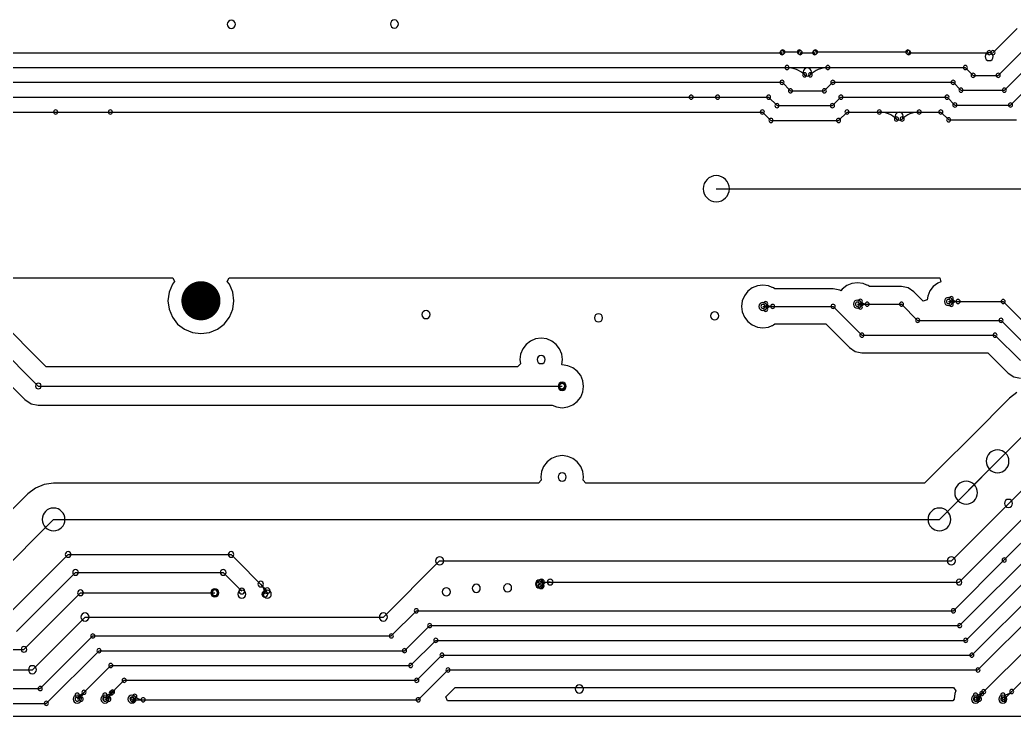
# Model space of a CAD drawing. Header units: inches. Extents: x 32166 to 34772, y 2386 to 4229.
# Drawn here: x 33462.7 to 33594.4, y 3573.2 to 3665.4 of the extents above; entities that cross this region are included whole.
import ezdxf

# ---------------------------------------------------------------- set-up
doc = ezdxf.new("R2010")
doc.units = ezdxf.units.IN
doc.header["$LTSCALE"] = 0.64311
doc.header["$MEASUREMENT"] = 0
for name, color, linetype in [('KEEPOUTLAYER', 6, 'CONTINUOUS'), ('MIDLAYER1', 16, 'CONTINUOUS'), ('MULTILAYER', 9, 'CONTINUOUS')]:
    doc.layers.add(name, color=color, linetype=linetype)

msp = doc.modelspace()

# ---------------------------------------------------------------- linework, layer by layer
at = {"layer": 'KEEPOUTLAYER'}
for p, q in [((33554.95, 3643.04), (33597.28, 3643.04)), ((32893.17, 3573.19), (34340.37, 3573.19))]:
    msp.add_line(p, q, dxfattribs=at)
for start, end in [(0, 180), (180, 0)]:
    msp.add_arc((33554.95, 3643.04), 1.73, start, end, dxfattribs=at)
at = {"layer": 'MIDLAYER1'}
for p, q in [((33591.61, 3661.05), (33594.82, 3664.26)), ((33592.3, 3658.05), (33596.55, 3662.29)), ((33444.59, 3661.05), (33563.66, 3661.05)), ((33563.76, 3661.15), (33565.96, 3661.15)), ((33566.06, 3661.05), (33567.99, 3661.05)), ((33568.09, 3661.15), (33580.33, 3661.15)), ((33580.43, 3661.05), (33591.1, 3661.05)), ((33593.12, 3656.09), (33597.36, 3660.33)), ((33443.78, 3659.09), (33587.94, 3659.09)), ((33587.94, 3659.09), (33588.98, 3658.05)), ((33588.98, 3658.05), (33592.3, 3658.05)), ((33593.93, 3654.12), (33598.17, 3658.37)), ((33448.67, 3657.13), (33563.66, 3657.13)), ((33563.66, 3657.13), (33564.78, 3656)), ((33569.26, 3656), (33570.39, 3657.13)), ((33570.39, 3657.13), (33586.33, 3657.13)), ((33586.33, 3657.13), (33587.37, 3656.09)), ((33564.78, 3656), (33569.26, 3656)), ((33587.37, 3656.09), (33593.12, 3656.09)), ((33449.49, 3655.17), (33551.62, 3655.17)), ((33551.62, 3655.17), (33555.12, 3655.17)), ((33551.62, 3655.17), (33561.88, 3655.17)), ((33561.88, 3655.17), (33563, 3654.04)), ((33563, 3654.04), (33570.34, 3654.04)), ((33570.34, 3654.04), (33571.46, 3655.17)), ((33571.46, 3655.17), (33585.52, 3655.17)), ((33585.52, 3655.17), (33586.56, 3654.12)), ((33586.56, 3654.12), (33593.93, 3654.12)), ((33457.01, 3653.2), (33467.42, 3653.2)), ((33467.42, 3653.2), (33474.68, 3653.2)), ((33467.42, 3653.2), (33561.06, 3653.2)), ((33561.06, 3653.2), (33562.19, 3652.08)), ((33571.15, 3652.08), (33572.27, 3653.2)), ((33572.27, 3653.2), (33584.7, 3653.2)), ((33584.7, 3653.2), (33585.74, 3652.16)), ((33562.19, 3652.08), (33571.15, 3652.08)), ((33585.74, 3652.16), (33594.74, 3652.16)), ((33457.57, 3631.25), (33482.94, 3631.25)), ((33482.9, 3630.38), (33482.46, 3629.33)), ((33483.19, 3630.76), (33482.9, 3630.38)), ((33482.94, 3631.25), (33483.19, 3630.76)), ((33490.16, 3630.76), (33490.4, 3631.25)), ((33490.45, 3630.38), (33490.16, 3630.76)), ((33490.4, 3631.25), (33584.58, 3631.25)), ((33490.88, 3629.33), (33490.45, 3630.38)), ((33561.13, 3630.28), (33560.39, 3630.18)), ((33561.86, 3630.18), (33561.13, 3630.28)), ((33572.92, 3630.49), (33572.24, 3630.2)), ((33573.65, 3630.58), (33572.92, 3630.49)), ((33574.39, 3630.49), (33573.65, 3630.58)), ((33574.9, 3630.28), (33574.39, 3630.49)), ((33574.92, 3630.27), (33574.9, 3630.28)), ((33574.94, 3630.26), (33574.92, 3630.27)), ((33584.29, 3630.55), (33583.7, 3630.1)), ((33584.68, 3630.71), (33584.29, 3630.55)), ((33584.58, 3631.25), (33584.68, 3630.71)), ((33482.46, 3629.33), (33482.31, 3628.2)), ((33491.03, 3628.2), (33490.88, 3629.33)), ((33559.12, 3629.45), (33558.67, 3628.86)), ((33559.71, 3629.9), (33559.12, 3629.45)), ((33560.39, 3630.18), (33559.71, 3629.9)), ((33562.37, 3629.97), (33561.86, 3630.18)), ((33562.39, 3629.97), (33562.37, 3629.97)), ((33562.41, 3629.96), (33562.39, 3629.97)), ((33562.54, 3629.9), (33562.41, 3629.96)), ((33562.71, 3629.77), (33562.54, 3629.9)), ((33570.43, 3629.77), (33562.71, 3629.77)), ((33571.32, 3629.59), (33570.43, 3629.77)), ((33571.46, 3629.5), (33571.32, 3629.59)), ((33571.65, 3629.75), (33571.46, 3629.5)), ((33572.24, 3630.2), (33571.65, 3629.75)), ((33575.07, 3630.2), (33574.94, 3630.26)), ((33575.24, 3630.07), (33575.07, 3630.2)), ((33579.49, 3630.07), (33575.24, 3630.07)), ((33580.37, 3629.9), (33579.49, 3630.07)), ((33581.13, 3629.39), (33580.37, 3629.9)), ((33582.38, 3628.14), (33581.13, 3629.39)), ((33583.25, 3629.51), (33582.97, 3628.83)), ((33583.7, 3630.1), (33583.25, 3629.51)), ((33453.84, 3628.2), (33465.13, 3616.91)), ((33482.31, 3628.2), (33482.46, 3627.08)), ((33490.88, 3627.08), (33491.03, 3628.2)), ((33558.39, 3628.18), (33558.29, 3627.45)), ((33558.67, 3628.86), (33558.39, 3628.18)), ((33573.65, 3627.75), (33579.49, 3627.75)), ((33579.49, 3627.75), (33581.63, 3625.6)), ((33582.9, 3628.31), (33582.38, 3628.14)), ((33582.97, 3628.83), (33582.9, 3628.31)), ((33585.71, 3628.1), (33592.96, 3628.1)), ((33592.96, 3628.1), (33596.86, 3624.2)), ((33466.18, 3619.44), (33458.65, 3626.97)), ((33482.46, 3627.08), (33482.9, 3626.02)), ((33490.45, 3626.02), (33490.88, 3627.08)), ((33558.29, 3627.45), (33558.39, 3626.72)), ((33558.39, 3626.72), (33558.67, 3626.03)), ((33561.13, 3627.45), (33570.43, 3627.45)), ((33570.43, 3627.45), (33574.24, 3623.64)), ((33482.9, 3626.02), (33483.59, 3625.12)), ((33483.59, 3625.12), (33484.49, 3624.43)), ((33488.85, 3624.43), (33489.75, 3625.12)), ((33489.75, 3625.12), (33490.45, 3626.02)), ((33558.67, 3626.03), (33559.12, 3625.45)), ((33559.12, 3625.45), (33559.71, 3625)), ((33559.71, 3625), (33560.39, 3624.71)), ((33562.41, 3624.94), (33562.54, 3625)), ((33562.54, 3625), (33562.71, 3625.13)), ((33562.71, 3625.13), (33569.47, 3625.13)), ((33569.47, 3625.13), (33572.6, 3622)), ((33581.63, 3625.6), (33592.68, 3625.6)), ((33592.68, 3625.6), (33596.05, 3622.24)), ((33484.49, 3624.43), (33485.54, 3623.99)), ((33485.54, 3623.99), (33486.67, 3623.85)), ((33486.67, 3623.85), (33487.8, 3623.99)), ((33487.8, 3623.99), (33488.85, 3624.43)), ((33560.39, 3624.71), (33561.13, 3624.62)), ((33561.13, 3624.62), (33561.86, 3624.71)), ((33561.86, 3624.71), (33562.37, 3624.92)), ((33562.37, 3624.92), (33562.39, 3624.93)), ((33562.39, 3624.93), (33562.41, 3624.94)), ((33455.07, 3623.39), (33463.34, 3615.12)), ((33529.75, 3622.41), (33529.3, 3621.82)), ((33530.33, 3622.86), (33529.75, 3622.41)), ((33531.02, 3623.14), (33530.33, 3622.86)), ((33531.75, 3623.24), (33531.02, 3623.14)), ((33532.48, 3623.14), (33531.75, 3623.24)), ((33533.17, 3622.86), (33532.48, 3623.14)), ((33533.75, 3622.41), (33533.17, 3622.86)), ((33534.2, 3621.82), (33533.75, 3622.41)), ((33574.24, 3623.64), (33591.87, 3623.64)), ((33591.87, 3623.64), (33595.24, 3620.28)), ((33529.01, 3621.14), (33528.92, 3620.41)), ((33529.3, 3621.82), (33529.01, 3621.14)), ((33534.49, 3621.14), (33534.2, 3621.82)), ((33534.58, 3620.41), (33534.49, 3621.14)), ((33572.6, 3622), (33573.35, 3621.5)), ((33573.35, 3621.5), (33574.24, 3621.32)), ((33574.24, 3621.32), (33590.91, 3621.32)), ((33590.91, 3621.32), (33593.6, 3618.63)), ((33528.99, 3619.85), (33528.63, 3619.44)), ((33528.92, 3620.41), (33528.99, 3619.85)), ((33534.49, 3619.74), (33534.58, 3620.41)), ((33534.53, 3619.7), (33534.49, 3619.74)), ((33528.63, 3619.44), (33466.18, 3619.44)), ((33535.27, 3619.6), (33534.53, 3619.7)), ((33535.95, 3619.32), (33535.27, 3619.6)), ((33536.54, 3618.87), (33535.95, 3619.32)), ((33536.99, 3618.28), (33536.54, 3618.87)), ((33593.6, 3618.63), (33594.35, 3618.13)), ((33537.27, 3617.6), (33536.99, 3618.28)), ((33537.36, 3616.86), (33537.27, 3617.6)), ((33594.35, 3618.13), (33595.24, 3617.96)), ((33465.13, 3616.91), (33534.49, 3616.91)), ((33534.49, 3616.91), (33534.53, 3616.86)), ((33536.99, 3615.45), (33537.27, 3616.13)), ((33537.27, 3616.13), (33537.36, 3616.86)), ((33594.77, 3616.05), (33593.78, 3615.29)), ((33463.34, 3615.12), (33464.17, 3614.57)), ((33464.17, 3614.57), (33465.13, 3614.38)), ((33535.95, 3614.41), (33536.54, 3614.86)), ((33536.54, 3614.86), (33536.99, 3615.45)), ((33593.78, 3615.29), (33588.83, 3610.33)), ((33465.13, 3614.38), (33533.2, 3614.38)), ((33533.2, 3614.38), (33533.8, 3614.13)), ((33533.8, 3614.13), (33534.53, 3614.03)), ((33534.53, 3614.03), (33535.27, 3614.13)), ((33535.27, 3614.13), (33535.95, 3614.41)), ((33592.22, 3606.94), (33597.17, 3611.9)), ((33588.83, 3610.33), (33584.66, 3606.16)), ((33532.53, 3606.86), (33532.08, 3606.27)), ((33533.12, 3607.31), (33532.53, 3606.86)), ((33533.8, 3607.59), (33533.12, 3607.31)), ((33534.53, 3607.69), (33533.8, 3607.59)), ((33535.27, 3607.59), (33534.53, 3607.69)), ((33535.95, 3607.31), (33535.27, 3607.59)), ((33536.54, 3606.86), (33535.95, 3607.31)), ((33536.99, 3606.27), (33536.54, 3606.86)), ((33584.51, 3599.24), (33592.22, 3606.94)), ((33588.05, 3602.78), (33592.22, 3606.94)), ((33531.8, 3605.59), (33531.7, 3604.86)), ((33532.08, 3606.27), (33531.8, 3605.59)), ((33537.27, 3605.59), (33536.99, 3606.27)), ((33537.37, 3604.86), (33537.27, 3605.59)), ((33584.66, 3606.16), (33582.53, 3604.03)), ((33586.1, 3593.75), (33598.67, 3606.32)), ((33467.15, 3604.03), (33465.91, 3603.87)), ((33531.39, 3604.03), (33467.15, 3604.03)), ((33531.75, 3604.44), (33531.39, 3604.03)), ((33531.7, 3604.86), (33531.75, 3604.44)), ((33537.31, 3604.44), (33537.37, 3604.86)), ((33537.67, 3604.03), (33537.31, 3604.44)), ((33582.53, 3604.03), (33537.67, 3604.03)), ((33463.76, 3602.63), (33457.35, 3596.22)), ((33464.75, 3603.39), (33463.76, 3602.63)), ((33465.91, 3603.87), (33464.75, 3603.39)), ((33587.11, 3590.94), (33597.47, 3601.3)), ((33593.1, 3593.87), (33599.46, 3600.23)), ((33459.34, 3591.43), (33467.15, 3599.24)), ((33467.15, 3599.24), (33584.51, 3599.24)), ((33587.19, 3585.18), (33600.27, 3598.26)), ((33588, 3583.22), (33600.39, 3595.61)), ((33461.26, 3586.78), (33469.07, 3594.6)), ((33469.07, 3594.6), (33490.66, 3594.6)), ((33490.66, 3594.6), (33495.46, 3589.8)), ((33510.85, 3586.31), (33518.3, 3593.75)), ((33518.3, 3593.75), (33586.1, 3593.75)), ((33586.37, 3587.14), (33593.1, 3593.87)), ((33588.81, 3581.26), (33601.21, 3593.65)), ((33462.24, 3584.41), (33470.06, 3592.22)), ((33470.06, 3592.22), (33489.62, 3592.22)), ((33489.62, 3592.22), (33492.09, 3589.75)), ((33531.53, 3590.69), (33531.79, 3590.94)), ((33531.79, 3590.94), (33587.11, 3590.94)), ((33589.62, 3579.3), (33601.98, 3591.66)), ((33463.23, 3582.03), (33470.72, 3589.52)), ((33470.72, 3589.52), (33488.51, 3589.52)), ((33589.39, 3575.44), (33603.66, 3589.7)), ((33511.89, 3583.81), (33515.22, 3587.14)), ((33515.22, 3587.14), (33586.37, 3587.14)), ((33593.07, 3575.44), (33605.37, 3587.74)), ((33464.35, 3579.33), (33471.32, 3586.31)), ((33471.32, 3586.31), (33510.85, 3586.31)), ((33513.64, 3581.85), (33516.98, 3585.18)), ((33516.98, 3585.18), (33587.19, 3585.18)), ((33465.38, 3576.84), (33472.35, 3583.81)), ((33472.35, 3583.81), (33511.89, 3583.81)), ((33514.46, 3579.89), (33517.79, 3583.22)), ((33517.79, 3583.22), (33588, 3583.22)), ((33373.06, 3582.03), (33463.23, 3582.03)), ((33466.19, 3574.88), (33473.17, 3581.85)), ((33473.17, 3581.85), (33513.64, 3581.85)), ((33515.27, 3577.93), (33518.6, 3581.26)), ((33518.6, 3581.26), (33588.81, 3581.26)), ((33371.94, 3579.33), (33464.35, 3579.33)), ((33470.28, 3575.44), (33474.73, 3579.89)), ((33474.73, 3579.89), (33514.46, 3579.89)), ((33515.46, 3575.35), (33519.41, 3579.3)), ((33519.41, 3579.3), (33589.62, 3579.3)), ((33474.01, 3575.44), (33476.5, 3577.93)), ((33476.5, 3577.93), (33515.27, 3577.93)), ((33370.91, 3576.84), (33465.38, 3576.84)), ((33519.14, 3575.74), (33520.37, 3576.98)), ((33520.37, 3576.98), (33586.4, 3576.98)), ((33586.4, 3576.98), (33586.7, 3576.52)), ((33586.7, 3576.52), (33586.56, 3576.17)), ((33473.95, 3575.44), (33474.01, 3575.44)), ((33477.53, 3575.44), (33477.62, 3575.35)), ((33477.62, 3575.35), (33515.46, 3575.35)), ((33519.34, 3575.23), (33519.14, 3575.74)), ((33586.28, 3575.23), (33519.34, 3575.23)), ((33586.46, 3575.44), (33586.28, 3575.23)), ((33586.56, 3576.17), (33586.46, 3575.44)), ((33589.29, 3575.44), (33589.39, 3575.44)), ((33592.92, 3575.44), (33593.07, 3575.44)), ((33370.09, 3574.88), (33466.19, 3574.88))]:
    msp.add_line(p, q, dxfattribs=at)
at = {"layer": 'MIDLAYER1', "const_width": 2.59}
msp.add_lwpolyline([(33487.97, 3628.2, 1), (33485.38, 3628.2, 1)], format="xyb", close=True, dxfattribs=at)
at = {"layer": 'MIDLAYER1'}
for centre, radius, start, end in [((33490.71, 3664.82), 0.54, 0, 180), ((33490.71, 3664.82), 0.54, 180, 0), ((33512.31, 3664.86), 0.54, 0, 180), ((33512.31, 3664.86), 0.54, 180, 0), ((33563.66, 3661.05), 0.274, 0, 180), ((33563.66, 3661.05), 0.274, 180, 0), ((33563.76, 3661.15), 0.274, 0, 180), ((33563.76, 3661.15), 0.274, 180, 0), ((33565.96, 3661.15), 0.274, 0, 180), ((33565.96, 3661.15), 0.274, 180, 0), ((33566.06, 3661.05), 0.274, 0, 180), ((33566.06, 3661.05), 0.274, 180, 0), ((33567.99, 3661.05), 0.274, 0, 180), ((33567.99, 3661.05), 0.274, 180, 0), ((33568.09, 3661.15), 0.274, 0, 180), ((33568.09, 3661.15), 0.274, 180, 0), ((33580.33, 3661.15), 0.274, 0, 180), ((33580.33, 3661.15), 0.274, 180, 0), ((33580.43, 3661.05), 0.274, 0, 180), ((33580.43, 3661.05), 0.274, 180, 0), ((33591.1, 3660.54), 0.54, 0, 180), ((33591.1, 3661.05), 0.274, 0, 180), ((33591.1, 3661.05), 0.274, 180, 0), ((33591.61, 3661.05), 0.274, 0, 180), ((33591.61, 3661.05), 0.274, 180, 0), ((33564.31, 3659.09), 0.274, 0, 180), ((33569.73, 3659.09), 0.274, 0, 180), ((33587.94, 3659.09), 0.274, 0, 180), ((33587.94, 3659.09), 0.274, 0, 180), ((33591.1, 3660.54), 0.54, 180, 0), ((33564.31, 3659.09), 0.274, 180, 0), ((33564.31, 3655.78), 3.3, 44.9999, 89.9999), ((33566.65, 3658.12), 0.274, 0, 180), ((33566.65, 3658.12), 0.274, 180, 0), ((33567.02, 3658.5), 0.54, 0, 180), ((33567.02, 3658.5), 0.54, 180, 0), ((33567.4, 3658.12), 0.274, 0, 180), ((33567.4, 3658.12), 0.274, 180, 0), ((33569.73, 3655.78), 3.3, 90.0001, 135.0001), ((33569.73, 3659.09), 0.274, 180, 0), ((33587.94, 3659.09), 0.274, 180, 0), ((33587.94, 3659.09), 0.274, 180, 0), ((33588.98, 3658.05), 0.274, 0, 180), ((33588.98, 3658.05), 0.274, 0, 180), ((33588.98, 3658.05), 0.274, 180, 0), ((33588.98, 3658.05), 0.274, 180, 0), ((33592.3, 3658.05), 0.274, 0, 180), ((33592.3, 3658.05), 0.274, 0, 180), ((33592.3, 3658.05), 0.274, 180, 0), ((33592.3, 3658.05), 0.274, 180, 0), ((33563.66, 3657.13), 0.274, 0, 180), ((33563.66, 3657.13), 0.274, 0, 180), ((33563.66, 3657.13), 0.274, 180, 0), ((33563.66, 3657.13), 0.274, 180, 0), ((33570.39, 3657.13), 0.274, 0, 180), ((33570.39, 3657.13), 0.274, 0, 180), ((33570.39, 3657.13), 0.274, 180, 0), ((33570.39, 3657.13), 0.274, 180, 0), ((33586.33, 3657.13), 0.274, 0, 180), ((33586.33, 3657.13), 0.274, 0, 180), ((33586.33, 3657.13), 0.274, 180, 0), ((33586.33, 3657.13), 0.274, 180, 0), ((33551.62, 3655.17), 0.274, 0, 180), ((33551.62, 3655.17), 0.274, 0, 180), ((33551.62, 3655.17), 0.274, 0, 180), ((33555.12, 3655.17), 0.274, 0, 180), ((33561.88, 3655.17), 0.274, 0, 180), ((33561.88, 3655.17), 0.274, 0, 180), ((33564.78, 3656), 0.274, 0, 180), ((33564.78, 3656), 0.274, 0, 180), ((33564.78, 3656), 0.274, 180, 0), ((33564.78, 3656), 0.274, 180, 0), ((33569.26, 3656), 0.274, 0, 180), ((33569.26, 3656), 0.274, 0, 180), ((33569.26, 3656), 0.274, 180, 0), ((33569.26, 3656), 0.274, 180, 0), ((33571.46, 3655.17), 0.274, 0, 180), ((33571.46, 3655.17), 0.274, 0, 180), ((33585.52, 3655.17), 0.274, 0, 180), ((33585.52, 3655.17), 0.274, 0, 180), ((33587.37, 3656.09), 0.274, 0, 180), ((33587.37, 3656.09), 0.274, 0, 180), ((33587.37, 3656.09), 0.274, 180, 0), ((33587.37, 3656.09), 0.274, 180, 0), ((33593.12, 3656.09), 0.274, 0, 180), ((33593.12, 3656.09), 0.274, 0, 180), ((33593.12, 3656.09), 0.274, 180, 0), ((33593.12, 3656.09), 0.274, 180, 0), ((33551.62, 3655.17), 0.274, 180, 0), ((33551.62, 3655.17), 0.274, 180, 0), ((33551.62, 3655.17), 0.274, 180, 0), ((33555.12, 3655.17), 0.274, 180, 0), ((33561.88, 3655.17), 0.274, 180, 0), ((33561.88, 3655.17), 0.274, 180, 0), ((33563, 3654.04), 0.274, 0, 180), ((33563, 3654.04), 0.274, 0, 180), ((33563, 3654.04), 0.274, 180, 0), ((33563, 3654.04), 0.274, 180, 0), ((33570.34, 3654.04), 0.274, 0, 180), ((33570.34, 3654.04), 0.274, 0, 180), ((33570.34, 3654.04), 0.274, 180, 0), ((33570.34, 3654.04), 0.274, 180, 0), ((33571.46, 3655.17), 0.274, 180, 0), ((33571.46, 3655.17), 0.274, 180, 0), ((33585.52, 3655.17), 0.274, 180, 0), ((33585.52, 3655.17), 0.274, 180, 0), ((33586.56, 3654.12), 0.274, 0, 180), ((33586.56, 3654.12), 0.274, 0, 180), ((33586.56, 3654.12), 0.274, 180, 0), ((33586.56, 3654.12), 0.274, 180, 0), ((33593.93, 3654.12), 0.274, 0, 180), ((33593.93, 3654.12), 0.274, 0, 180), ((33593.93, 3654.12), 0.274, 180, 0), ((33593.93, 3654.12), 0.274, 180, 0), ((33467.42, 3653.2), 0.274, 0, 180), ((33467.42, 3653.2), 0.274, 0, 180), ((33467.42, 3653.2), 0.274, 0, 180), ((33467.42, 3653.2), 0.274, 180, 0), ((33467.42, 3653.2), 0.274, 180, 0), ((33467.42, 3653.2), 0.274, 180, 0), ((33474.68, 3653.2), 0.274, 0, 180), ((33474.68, 3653.2), 0.274, 180, 0), ((33561.06, 3653.2), 0.274, 0, 180), ((33561.06, 3653.2), 0.274, 0, 180), ((33561.06, 3653.2), 0.274, 180, 0), ((33561.06, 3653.2), 0.274, 180, 0), ((33572.27, 3653.2), 0.274, 0, 180), ((33572.27, 3653.2), 0.274, 0, 180), ((33572.27, 3653.2), 0.274, 180, 0), ((33572.27, 3653.2), 0.274, 180, 0), ((33576.55, 3653.2), 0.274, 0, 180), ((33576.55, 3653.2), 0.274, 180, 0), ((33576.55, 3650), 3.2, 44.9999, 89.9999), ((33579.19, 3652.64), 0.54, 0, 180), ((33581.83, 3650), 3.2, 90.0001, 135.0001), ((33581.83, 3653.2), 0.274, 0, 180), ((33581.83, 3653.2), 0.274, 180, 0), ((33584.7, 3653.2), 0.274, 0, 180), ((33584.7, 3653.2), 0.274, 0, 180), ((33584.7, 3653.2), 0.274, 180, 0), ((33584.7, 3653.2), 0.274, 180, 0), ((33562.19, 3652.08), 0.274, 0, 180), ((33562.19, 3652.08), 0.274, 0, 180), ((33562.19, 3652.08), 0.274, 180, 0), ((33562.19, 3652.08), 0.274, 180, 0), ((33571.15, 3652.08), 0.274, 0, 180), ((33571.15, 3652.08), 0.274, 0, 180), ((33571.15, 3652.08), 0.274, 180, 0), ((33571.15, 3652.08), 0.274, 180, 0), ((33578.82, 3652.27), 0.274, 0, 180), ((33578.82, 3652.27), 0.274, 180, 0), ((33579.19, 3652.64), 0.54, 180, 0), ((33579.57, 3652.27), 0.274, 0, 180), ((33579.57, 3652.27), 0.274, 180, 0), ((33585.74, 3652.16), 0.274, 0, 180), ((33585.74, 3652.16), 0.274, 0, 180), ((33585.74, 3652.16), 0.274, 180, 0), ((33585.74, 3652.16), 0.274, 180, 0), ((33561.13, 3627.45), 0.54, 0, 180), ((33561.13, 3627.45), 0.274, 0, 180), ((33561.5, 3627.82), 0.274, 0, 180), ((33561.5, 3627.82), 0.274, 0, 180), ((33561.5, 3627.82), 0.274, 180, 0), ((33561.5, 3627.82), 0.274, 180, 0), ((33562.41, 3628.73), 1.28, 224.9996, 269.9996), ((33562.41, 3628.73), 1.28, 224.9996, 269.9996), ((33562.41, 3627.45), 0.274, 0, 180), ((33562.41, 3627.45), 0.274, 0, 180), ((33562.41, 3627.45), 0.274, 0, 180), ((33562.41, 3627.45), 0.274, 0, 180), ((33570.43, 3627.45), 0.274, 0, 180), ((33570.43, 3627.45), 0.274, 0, 180), ((33573.65, 3627.75), 0.54, 0, 180), ((33573.65, 3627.75), 0.54, 180, 0), ((33573.65, 3627.75), 0.274, 0, 180), ((33573.65, 3627.75), 0.274, 180, 0), ((33574.03, 3628.13), 0.274, 0, 180), ((33574.03, 3628.13), 0.274, 0, 180), ((33574.03, 3628.13), 0.274, 180, 0), ((33574.03, 3628.13), 0.274, 180, 0), ((33574.03, 3627.38), 0.274, 0, 180), ((33574.03, 3627.38), 0.274, 0, 180), ((33574.94, 3629.03), 1.28, 224.9996, 269.9996), ((33574.94, 3629.03), 1.28, 224.9996, 269.9996), ((33574.94, 3626.47), 1.28, 90.0004, 135.0004), ((33574.94, 3626.47), 1.28, 90.0004, 135.0004), ((33574.94, 3627.75), 0.274, 0, 180), ((33574.94, 3627.75), 0.274, 0, 180), ((33574.94, 3627.75), 0.274, 0, 180), ((33574.94, 3627.75), 0.274, 0, 180), ((33574.94, 3627.75), 0.274, 180, 0), ((33574.94, 3627.75), 0.274, 180, 0), ((33574.94, 3627.75), 0.274, 180, 0), ((33574.94, 3627.75), 0.274, 180, 0), ((33579.49, 3627.75), 0.274, 0, 180), ((33579.49, 3627.75), 0.274, 0, 180), ((33579.49, 3627.75), 0.274, 180, 0), ((33579.49, 3627.75), 0.274, 180, 0), ((33585.71, 3628.1), 0.54, 0, 180), ((33585.71, 3628.1), 0.54, 180, 0), ((33585.71, 3628.1), 0.274, 0, 180), ((33585.71, 3628.1), 0.274, 180, 0), ((33586.08, 3628.47), 0.274, 0, 180), ((33586.08, 3628.47), 0.274, 0, 180), ((33586.08, 3628.47), 0.274, 180, 0), ((33586.08, 3628.47), 0.274, 180, 0), ((33586.08, 3627.72), 0.274, 0, 180), ((33586.08, 3627.72), 0.274, 0, 180), ((33586.08, 3627.72), 0.274, 180, 0), ((33586.08, 3627.72), 0.274, 180, 0), ((33586.99, 3629.38), 1.28, 224.9996, 269.9996), ((33586.99, 3629.38), 1.28, 224.9996, 269.9996), ((33586.99, 3626.81), 1.28, 90.0004, 135.0004), ((33586.99, 3626.81), 1.28, 90.0004, 135.0004), ((33586.99, 3628.1), 0.274, 0, 180), ((33586.99, 3628.1), 0.274, 0, 180), ((33586.99, 3628.1), 0.274, 0, 180), ((33586.99, 3628.1), 0.274, 0, 180), ((33586.99, 3628.1), 0.274, 180, 0), ((33586.99, 3628.1), 0.274, 180, 0), ((33586.99, 3628.1), 0.274, 180, 0), ((33586.99, 3628.1), 0.274, 180, 0), ((33592.96, 3628.1), 0.274, 0, 180), ((33592.96, 3628.1), 0.274, 0, 180), ((33592.96, 3628.1), 0.274, 180, 0), ((33592.96, 3628.1), 0.274, 180, 0), ((33516.5, 3626.37), 0.54, 0, 180), ((33516.5, 3626.37), 0.54, 180, 0), ((33539.35, 3625.94), 0.54, 0, 180), ((33554.73, 3626.2), 0.54, 0, 180), ((33561.13, 3627.45), 0.54, 180, 0), ((33561.13, 3627.45), 0.274, 180, 0), ((33561.5, 3627.07), 0.274, 0, 180), ((33561.5, 3627.07), 0.274, 0, 180), ((33561.5, 3627.07), 0.274, 180, 0), ((33561.5, 3627.07), 0.274, 180, 0), ((33562.41, 3626.17), 1.28, 90.0004, 135.0004), ((33562.41, 3626.17), 1.28, 90.0004, 135.0004), ((33562.41, 3627.45), 0.274, 180, 0), ((33562.41, 3627.45), 0.274, 180, 0), ((33562.41, 3627.45), 0.274, 180, 0), ((33562.41, 3627.45), 0.274, 180, 0), ((33570.43, 3627.45), 0.274, 180, 0), ((33570.43, 3627.45), 0.274, 180, 0), ((33574.03, 3627.38), 0.274, 180, 0), ((33574.03, 3627.38), 0.274, 180, 0), ((33539.35, 3625.94), 0.54, 180, 0), ((33554.73, 3626.2), 0.54, 180, 0), ((33581.63, 3625.6), 0.274, 0, 180), ((33581.63, 3625.6), 0.274, 0, 180), ((33581.63, 3625.6), 0.274, 180, 0), ((33581.63, 3625.6), 0.274, 180, 0), ((33592.68, 3625.6), 0.274, 0, 180), ((33592.68, 3625.6), 0.274, 0, 180), ((33592.68, 3625.6), 0.274, 180, 0), ((33592.68, 3625.6), 0.274, 180, 0), ((33574.24, 3623.64), 0.274, 0, 180), ((33574.24, 3623.64), 0.274, 0, 180), ((33591.87, 3623.64), 0.274, 0, 180), ((33591.87, 3623.64), 0.274, 0, 180), ((33574.24, 3623.64), 0.274, 180, 0), ((33574.24, 3623.64), 0.274, 180, 0), ((33591.87, 3623.64), 0.274, 180, 0), ((33591.87, 3623.64), 0.274, 180, 0), ((33531.75, 3620.41), 0.54, 0, 180), ((33531.75, 3620.41), 0.54, 180, 0), ((33465.13, 3616.91), 0.378, 0, 180), ((33465.13, 3616.91), 0.378, 0, 180), ((33534.53, 3616.86), 0.54, 0, 180), ((33534.49, 3616.91), 0.378, 0, 180), ((33534.49, 3616.91), 0.378, 0, 180), ((33534.53, 3616.86), 0.378, 0, 180), ((33465.13, 3616.91), 0.378, 180, 0), ((33465.13, 3616.91), 0.378, 180, 0), ((33534.53, 3616.86), 0.54, 180, 0), ((33534.49, 3616.91), 0.378, 180, 0), ((33534.49, 3616.91), 0.378, 180, 0), ((33534.53, 3616.86), 0.378, 180, 0), ((33592.22, 3606.94), 1.51, 0, 180), ((33592.22, 3606.94), 1.51, 0, 180), ((33592.22, 3606.94), 1.51, 0, 180), ((33592.22, 3606.94), 1.51, 180, 0), ((33592.22, 3606.94), 1.51, 180, 0), ((33592.22, 3606.94), 1.51, 180, 0), ((33534.53, 3604.86), 0.54, 0, 180), ((33534.53, 3604.86), 0.54, 180, 0), ((33588.05, 3602.78), 1.51, 0, 180), ((33588.05, 3602.78), 1.51, 180, 0), ((33593.66, 3601.36), 0.54, 0, 180), ((33593.66, 3601.36), 0.54, 180, 0), ((33467.15, 3599.24), 1.51, 0, 180), ((33467.15, 3599.24), 1.51, 0, 180), ((33584.51, 3599.24), 1.51, 0, 180), ((33584.51, 3599.24), 1.51, 0, 180), ((33467.15, 3599.24), 1.51, 180, 0), ((33467.15, 3599.24), 1.51, 180, 0), ((33584.51, 3599.24), 1.51, 180, 0), ((33584.51, 3599.24), 1.51, 180, 0), ((33469.07, 3594.6), 0.378, 0, 180), ((33469.07, 3594.6), 0.378, 0, 180), ((33490.66, 3594.6), 0.378, 0, 180), ((33490.66, 3594.6), 0.378, 0, 180), ((33469.07, 3594.6), 0.378, 180, 0), ((33469.07, 3594.6), 0.378, 180, 0), ((33490.66, 3594.6), 0.378, 180, 0), ((33490.66, 3594.6), 0.378, 180, 0), ((33518.3, 3593.75), 0.54, 0, 180), ((33518.3, 3593.75), 0.54, 0, 180), ((33518.3, 3593.75), 0.54, 180, 0), ((33518.3, 3593.75), 0.54, 180, 0), ((33586.1, 3593.75), 0.54, 0, 180), ((33586.1, 3593.75), 0.54, 0, 180), ((33586.1, 3593.75), 0.54, 180, 0), ((33586.1, 3593.75), 0.54, 180, 0), ((33593.1, 3593.87), 0.274, 0, 180), ((33593.1, 3593.87), 0.274, 0, 180), ((33593.1, 3593.87), 0.274, 180, 0), ((33593.1, 3593.87), 0.274, 180, 0), ((33470.06, 3592.22), 0.378, 0, 180), ((33470.06, 3592.22), 0.378, 0, 180), ((33470.06, 3592.22), 0.378, 180, 0), ((33470.06, 3592.22), 0.378, 180, 0), ((33489.62, 3592.22), 0.378, 0, 180), ((33489.62, 3592.22), 0.378, 0, 180), ((33489.62, 3592.22), 0.378, 180, 0), ((33489.62, 3592.22), 0.378, 180, 0), ((33494.59, 3590.67), 0.378, 0, 180), ((33531.53, 3590.69), 0.54, 0, 180), ((33531.53, 3590.69), 0.378, 0, 180), ((33531.76, 3590.46), 0.378, 0, 180), ((33531.79, 3590.94), 0.378, 0, 180), ((33531.79, 3590.94), 0.378, 0, 180), ((33531.79, 3590.94), 0.378, 180, 0), ((33531.79, 3590.94), 0.378, 180, 0), ((33532.94, 3589.28), 1.67, 90.0003, 135.0003), ((33532.94, 3590.94), 0.378, 0, 180), ((33532.94, 3590.94), 0.378, 180, 0), ((33587.11, 3590.94), 0.378, 0, 180), ((33587.11, 3590.94), 0.378, 0, 180), ((33587.11, 3590.94), 0.378, 180, 0), ((33587.11, 3590.94), 0.378, 180, 0), ((33470.72, 3589.52), 0.378, 0, 180), ((33470.72, 3589.52), 0.378, 0, 180), ((33470.72, 3589.52), 0.378, 180, 0), ((33470.72, 3589.52), 0.378, 180, 0), ((33488.51, 3589.52), 0.54, 0, 180), ((33488.51, 3589.52), 0.54, 180, 0), ((33488.51, 3589.52), 0.378, 0, 180), ((33488.51, 3589.52), 0.378, 180, 0), ((33492.09, 3589.35), 0.54, 0, 180), ((33492.09, 3589.75), 0.378, 0, 180), ((33492.09, 3589.75), 0.378, 180, 0), ((33494.59, 3590.67), 0.378, 180, 0), ((33493.27, 3589.35), 1.87, 0, 45), ((33495.14, 3589.35), 0.378, 0, 180), ((33495.46, 3589.35), 0.54, 0, 180), ((33495.46, 3589.8), 0.378, 0, 180), ((33495.46, 3589.8), 0.378, 180, 0), ((33519.18, 3589.65), 0.54, 0, 180), ((33519.18, 3589.65), 0.54, 180, 0), ((33523.15, 3590.12), 0.54, 0, 180), ((33523.15, 3590.12), 0.54, 180, 0), ((33527.3, 3590.17), 0.54, 0, 180), ((33527.3, 3590.17), 0.54, 180, 0), ((33531.53, 3590.69), 0.54, 180, 0), ((33531.53, 3590.69), 0.378, 180, 0), ((33531.76, 3590.46), 0.378, 180, 0), ((33492.09, 3589.35), 0.54, 180, 0), ((33495.14, 3589.35), 0.378, 180, 0), ((33495.46, 3589.35), 0.54, 180, 0), ((33471.32, 3586.31), 0.54, 0, 180), ((33471.32, 3586.31), 0.54, 0, 180), ((33510.85, 3586.31), 0.54, 0, 180), ((33510.85, 3586.31), 0.54, 0, 180), ((33515.22, 3587.14), 0.274, 0, 180), ((33515.22, 3587.14), 0.274, 0, 180), ((33515.22, 3587.14), 0.274, 180, 0), ((33515.22, 3587.14), 0.274, 180, 0), ((33586.37, 3587.14), 0.274, 0, 180), ((33586.37, 3587.14), 0.274, 0, 180), ((33586.37, 3587.14), 0.274, 180, 0), ((33586.37, 3587.14), 0.274, 180, 0), ((33471.32, 3586.31), 0.54, 180, 0), ((33471.32, 3586.31), 0.54, 180, 0), ((33510.85, 3586.31), 0.54, 180, 0), ((33510.85, 3586.31), 0.54, 180, 0), ((33516.98, 3585.18), 0.274, 0, 180), ((33516.98, 3585.18), 0.274, 0, 180), ((33516.98, 3585.18), 0.274, 180, 0), ((33516.98, 3585.18), 0.274, 180, 0), ((33587.19, 3585.18), 0.274, 0, 180), ((33587.19, 3585.18), 0.274, 0, 180), ((33587.19, 3585.18), 0.274, 180, 0), ((33587.19, 3585.18), 0.274, 180, 0), ((33472.35, 3583.81), 0.274, 0, 180), ((33472.35, 3583.81), 0.274, 0, 180), ((33472.35, 3583.81), 0.274, 180, 0), ((33472.35, 3583.81), 0.274, 180, 0), ((33511.89, 3583.81), 0.274, 0, 180), ((33511.89, 3583.81), 0.274, 0, 180), ((33511.89, 3583.81), 0.274, 180, 0), ((33511.89, 3583.81), 0.274, 180, 0), ((33517.79, 3583.22), 0.274, 0, 180), ((33517.79, 3583.22), 0.274, 0, 180), ((33517.79, 3583.22), 0.274, 180, 0), ((33517.79, 3583.22), 0.274, 180, 0), ((33588, 3583.22), 0.274, 0, 180), ((33588, 3583.22), 0.274, 0, 180), ((33588, 3583.22), 0.274, 180, 0), ((33588, 3583.22), 0.274, 180, 0), ((33463.23, 3582.03), 0.378, 0, 180), ((33463.23, 3582.03), 0.378, 0, 180), ((33463.23, 3582.03), 0.378, 180, 0), ((33463.23, 3582.03), 0.378, 180, 0), ((33473.17, 3581.85), 0.274, 0, 180), ((33473.17, 3581.85), 0.274, 0, 180), ((33473.17, 3581.85), 0.274, 180, 0), ((33473.17, 3581.85), 0.274, 180, 0), ((33513.64, 3581.85), 0.274, 0, 180), ((33513.64, 3581.85), 0.274, 0, 180), ((33513.64, 3581.85), 0.274, 180, 0), ((33513.64, 3581.85), 0.274, 180, 0), ((33518.6, 3581.26), 0.274, 0, 180), ((33518.6, 3581.26), 0.274, 0, 180), ((33588.81, 3581.26), 0.274, 0, 180), ((33588.81, 3581.26), 0.274, 0, 180), ((33518.6, 3581.26), 0.274, 180, 0), ((33518.6, 3581.26), 0.274, 180, 0), ((33588.81, 3581.26), 0.274, 180, 0), ((33588.81, 3581.26), 0.274, 180, 0), ((33464.35, 3579.33), 0.54, 0, 180), ((33464.35, 3579.33), 0.54, 0, 180), ((33464.35, 3579.33), 0.54, 180, 0), ((33464.35, 3579.33), 0.54, 180, 0), ((33474.73, 3579.89), 0.274, 0, 180), ((33474.73, 3579.89), 0.274, 0, 180), ((33474.73, 3579.89), 0.274, 180, 0), ((33474.73, 3579.89), 0.274, 180, 0), ((33514.46, 3579.89), 0.274, 0, 180), ((33514.46, 3579.89), 0.274, 0, 180), ((33514.46, 3579.89), 0.274, 180, 0), ((33514.46, 3579.89), 0.274, 180, 0), ((33519.41, 3579.3), 0.274, 0, 180), ((33519.41, 3579.3), 0.274, 0, 180), ((33519.41, 3579.3), 0.274, 180, 0), ((33519.41, 3579.3), 0.274, 180, 0), ((33589.62, 3579.3), 0.274, 0, 180), ((33589.62, 3579.3), 0.274, 0, 180), ((33589.62, 3579.3), 0.274, 180, 0), ((33589.62, 3579.3), 0.274, 180, 0), ((33476.5, 3577.93), 0.274, 0, 180), ((33476.5, 3577.93), 0.274, 0, 180), ((33476.5, 3577.93), 0.274, 180, 0), ((33476.5, 3577.93), 0.274, 180, 0), ((33515.27, 3577.93), 0.274, 0, 180), ((33515.27, 3577.93), 0.274, 0, 180), ((33515.27, 3577.93), 0.274, 180, 0), ((33515.27, 3577.93), 0.274, 180, 0), ((33465.38, 3576.84), 0.274, 0, 180), ((33465.38, 3576.84), 0.274, 0, 180), ((33465.38, 3576.84), 0.274, 180, 0), ((33465.38, 3576.84), 0.274, 180, 0), ((33470.28, 3577.25), 1.28, 270.0004, 315.0004), ((33470.28, 3577.25), 1.28, 270.0004, 315.0004), ((33472.09, 3575.44), 1.28, 134.9996, 179.9996), ((33472.09, 3575.44), 1.28, 134.9996, 179.9996), ((33471.18, 3576.34), 0.274, 0, 180), ((33471.18, 3576.34), 0.274, 0, 180), ((33471.18, 3576.34), 0.274, 0, 180), ((33471.18, 3576.34), 0.274, 0, 180), ((33471.18, 3576.34), 0.274, 180, 0), ((33471.18, 3576.34), 0.274, 180, 0), ((33471.18, 3576.34), 0.274, 180, 0), ((33471.18, 3576.34), 0.274, 180, 0), ((33473.95, 3577.4), 1.43, 269.9999, 314.9999), ((33473.95, 3577.4), 1.43, 269.9999, 314.9999), ((33474.81, 3576.24), 0.274, 0, 180), ((33474.81, 3576.24), 0.274, 0, 180), ((33474.96, 3576.39), 0.274, 0, 180), ((33474.96, 3576.39), 0.274, 0, 180), ((33474.96, 3576.39), 0.274, 180, 0), ((33474.96, 3576.39), 0.274, 180, 0), ((33536.8, 3576.78), 0.54, 0, 180), ((33536.8, 3576.78), 0.54, 180, 0), ((33589.29, 3577.5), 1.53, 270, 315), ((33589.29, 3577.5), 1.53, 270, 315), ((33590.12, 3576.17), 0.274, 0, 180), ((33590.12, 3576.17), 0.274, 0, 180), ((33590.38, 3576.42), 0.274, 0, 180), ((33590.38, 3576.42), 0.274, 0, 180), ((33590.38, 3576.42), 0.274, 180, 0), ((33590.38, 3576.42), 0.274, 180, 0), ((33592.92, 3577.6), 1.64, 270, 315), ((33592.92, 3577.6), 1.64, 270, 315), ((33594.08, 3576.45), 0.274, 0, 180), ((33594.08, 3576.45), 0.274, 0, 180), ((33594.08, 3576.45), 0.274, 180, 0), ((33594.08, 3576.45), 0.274, 180, 0), ((33466.19, 3574.88), 0.274, 0, 180), ((33466.19, 3574.88), 0.274, 0, 180), ((33470.28, 3575.44), 0.54, 0, 180), ((33470.28, 3575.44), 0.54, 180, 0), ((33470.28, 3575.97), 0.274, 0, 180), ((33470.28, 3575.97), 0.274, 0, 180), ((33470.28, 3575.97), 0.274, 180, 0), ((33470.28, 3575.97), 0.274, 180, 0), ((33470.28, 3575.44), 0.274, 0, 180), ((33470.28, 3575.44), 0.274, 180, 0), ((33470.81, 3575.44), 0.274, 0, 180), ((33470.81, 3575.44), 0.274, 0, 180), ((33470.81, 3575.44), 0.274, 180, 0), ((33470.81, 3575.44), 0.274, 180, 0), ((33473.95, 3575.44), 0.54, 0, 180), ((33473.95, 3575.44), 0.54, 180, 0), ((33473.95, 3575.97), 0.274, 0, 180), ((33473.95, 3575.97), 0.274, 0, 180), ((33473.95, 3575.97), 0.274, 180, 0), ((33473.95, 3575.97), 0.274, 180, 0), ((33473.95, 3575.44), 0.274, 0, 180), ((33473.95, 3575.44), 0.274, 180, 0), ((33474.01, 3575.44), 0.274, 0, 180), ((33474.01, 3575.44), 0.274, 0, 180), ((33474.01, 3575.44), 0.274, 180, 0), ((33474.01, 3575.44), 0.274, 180, 0), ((33474.48, 3575.44), 0.274, 0, 180), ((33474.48, 3575.44), 0.274, 0, 180), ((33474.48, 3575.44), 0.274, 180, 0), ((33474.48, 3575.44), 0.274, 180, 0), ((33475.62, 3575.44), 1.14, 135, 180), ((33475.62, 3575.44), 1.14, 135, 180), ((33474.81, 3576.24), 0.274, 180, 0), ((33474.81, 3576.24), 0.274, 180, 0), ((33477.53, 3575.44), 0.54, 0, 180), ((33477.53, 3575.44), 0.54, 180, 0), ((33477.53, 3575.44), 0.274, 0, 180), ((33477.53, 3575.44), 0.274, 180, 0), ((33477.62, 3575.35), 0.274, 0, 180), ((33477.62, 3575.35), 0.274, 0, 180), ((33477.62, 3575.35), 0.274, 180, 0), ((33477.62, 3575.35), 0.274, 180, 0), ((33477.91, 3575.81), 0.274, 0, 180), ((33477.91, 3575.81), 0.274, 0, 180), ((33477.91, 3575.81), 0.274, 180, 0), ((33477.91, 3575.81), 0.274, 180, 0), ((33479.02, 3576.93), 1.58, 224.9997, 269.9997), ((33479.02, 3576.93), 1.58, 224.9997, 269.9997), ((33479.02, 3575.35), 0.274, 0, 180), ((33479.02, 3575.35), 0.274, 0, 180), ((33479.02, 3575.35), 0.274, 180, 0), ((33479.02, 3575.35), 0.274, 180, 0), ((33515.46, 3575.35), 0.274, 0, 180), ((33515.46, 3575.35), 0.274, 0, 180), ((33515.46, 3575.35), 0.274, 180, 0), ((33515.46, 3575.35), 0.274, 180, 0), ((33589.29, 3575.44), 0.54, 0, 180), ((33589.29, 3575.44), 0.54, 180, 0), ((33589.29, 3575.97), 0.274, 0, 180), ((33589.29, 3575.97), 0.274, 0, 180), ((33589.29, 3575.97), 0.274, 180, 0), ((33589.29, 3575.97), 0.274, 180, 0), ((33589.29, 3575.44), 0.274, 0, 180), ((33589.29, 3575.44), 0.274, 180, 0), ((33589.39, 3575.44), 0.274, 0, 180), ((33589.39, 3575.44), 0.274, 0, 180), ((33589.39, 3575.44), 0.274, 180, 0), ((33589.39, 3575.44), 0.274, 180, 0), ((33589.82, 3575.44), 0.274, 0, 180), ((33589.82, 3575.44), 0.274, 0, 180), ((33589.82, 3575.44), 0.274, 180, 0), ((33589.82, 3575.44), 0.274, 180, 0), ((33590.86, 3575.44), 1.03, 135.0001, 180.0001), ((33590.86, 3575.44), 1.03, 135.0001, 180.0001), ((33590.12, 3576.17), 0.274, 180, 0), ((33590.12, 3576.17), 0.274, 180, 0), ((33592.92, 3575.44), 0.54, 0, 180), ((33592.92, 3575.44), 0.54, 180, 0), ((33592.92, 3575.97), 0.274, 0, 180), ((33592.92, 3575.97), 0.274, 0, 180), ((33592.92, 3575.97), 0.274, 180, 0), ((33592.92, 3575.97), 0.274, 180, 0), ((33592.92, 3575.44), 0.274, 0, 180), ((33592.92, 3575.44), 0.274, 180, 0), ((33593.07, 3575.44), 0.274, 0, 180), ((33593.07, 3575.44), 0.274, 0, 180), ((33593.07, 3575.44), 0.274, 180, 0), ((33593.07, 3575.44), 0.274, 180, 0), ((33466.19, 3574.88), 0.274, 180, 0), ((33466.19, 3574.88), 0.274, 180, 0)]:
    msp.add_arc(centre, radius, start, end, dxfattribs=at)
at = {"layer": 'MULTILAYER', "const_width": 2.59}
msp.add_lwpolyline([(33487.97, 3628.2, 1), (33485.38, 3628.2, 1)], format="xyb", close=True, dxfattribs=at)
at = {"layer": 'MULTILAYER'}
for centre, start, end in [((33490.71, 3664.82), 0, 180), ((33490.71, 3664.82), 180, 0), ((33512.31, 3664.86), 0, 180), ((33512.31, 3664.86), 180, 0), ((33591.1, 3660.54), 0, 180), ((33591.1, 3660.54), 180, 0), ((33567.02, 3658.5), 0, 180), ((33567.02, 3658.5), 180, 0), ((33579.19, 3652.64), 0, 180), ((33579.19, 3652.64), 180, 0), ((33561.13, 3627.45), 0, 180), ((33573.65, 3627.75), 0, 180), ((33573.65, 3627.75), 180, 0), ((33585.71, 3628.1), 0, 180), ((33585.71, 3628.1), 180, 0), ((33516.5, 3626.37), 0, 180), ((33516.5, 3626.37), 180, 0), ((33539.35, 3625.94), 0, 180), ((33554.73, 3626.2), 0, 180), ((33561.13, 3627.45), 180, 0), ((33539.35, 3625.94), 180, 0), ((33554.73, 3626.2), 180, 0), ((33531.75, 3620.41), 0, 180), ((33531.75, 3620.41), 180, 0), ((33534.53, 3616.86), 0, 180), ((33534.53, 3616.86), 180, 0), ((33534.53, 3604.86), 0, 180), ((33534.53, 3604.86), 180, 0), ((33593.66, 3601.36), 0, 180), ((33593.66, 3601.36), 180, 0), ((33531.53, 3590.69), 0, 180), ((33488.51, 3589.52), 0, 180), ((33488.51, 3589.52), 180, 0), ((33492.09, 3589.35), 0, 180), ((33495.46, 3589.35), 0, 180), ((33519.18, 3589.65), 0, 180), ((33519.18, 3589.65), 180, 0), ((33523.15, 3590.12), 0, 180), ((33523.15, 3590.12), 180, 0), ((33527.3, 3590.17), 0, 180), ((33527.3, 3590.17), 180, 0), ((33531.53, 3590.69), 180, 0), ((33492.09, 3589.35), 180, 0), ((33495.46, 3589.35), 180, 0), ((33536.8, 3576.78), 0, 180), ((33536.8, 3576.78), 180, 0), ((33470.28, 3575.44), 0, 180), ((33470.28, 3575.44), 180, 0), ((33473.95, 3575.44), 0, 180), ((33473.95, 3575.44), 180, 0), ((33477.53, 3575.44), 0, 180), ((33477.53, 3575.44), 180, 0), ((33589.29, 3575.44), 0, 180), ((33589.29, 3575.44), 180, 0), ((33592.92, 3575.44), 0, 180), ((33592.92, 3575.44), 180, 0)]:
    msp.add_arc(centre, 0.54, start, end, dxfattribs=at)

doc.saveas('drawing.dxf')
